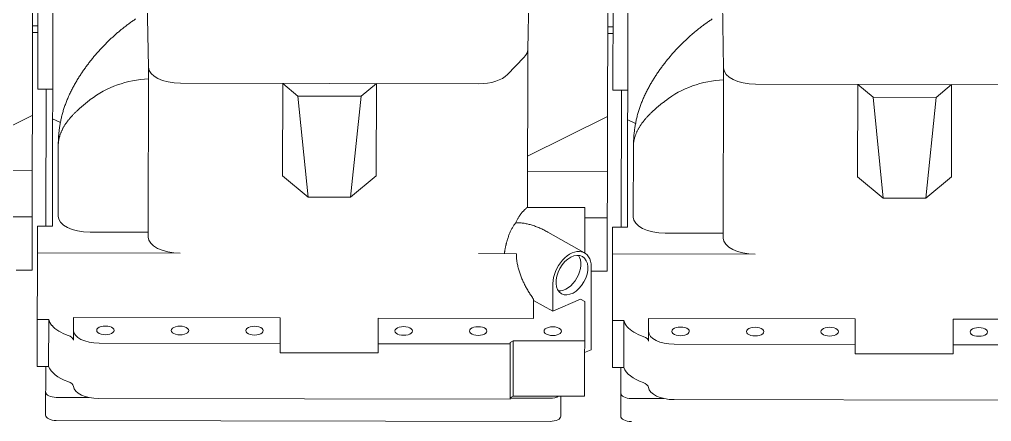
# Model space of a CAD drawing. Extents: x 766778 to 845620, y 133762 to 209800.
# Drawn here: x 785565.8 to 786022.2, y 190782 to 190970.6 of the extents above; entities that cross this region are included whole.
import ezdxf

# ---------------------------------------------------------------- set-up
doc = ezdxf.new("R2010")
doc.units = 0
doc.header["$MEASUREMENT"] = 0
doc.layers.get('0').update_dxf_attribs({"color": 1, "linetype": 'CONTINUOUS'})
doc.layers.add('LA-4748_SHOWN', color=2, linetype='CONTINUOUS', lineweight=53)

# ---------------------------------------------------------------- blocks, each defined once
blk = doc.blocks.new('ENGINE')
at = {"layer": 'LA-4748_SHOWN', "color": 252, "lineweight": 5}
for p, q in [((944525.1, 205632.3), (944525.77, 205759.53)), ((944531.77, 205568.07), (944532.75, 205755.24)), ((944795.1, 205630.88), (944795.77, 205758.11)), ((944801.76, 205566.65), (944802.75, 205753.82)), ((944522.16, 205547.48), (944523.21, 205748.04)), ((944792.15, 205546.06), (944793.21, 205746.62)), ((944755.2, 205650.23), (944755.99, 205681.14)), ((944577.16, 205642.43), (944576.7, 205673.35)), ((944847.15, 205641.01), (944846.69, 205671.93)), ((944569.72, 205664.12), (944569.36, 205663.87)), ((944570.08, 205664.37), (944569.72, 205664.12)), ((944570.44, 205664.62), (944570.08, 205664.37)), ((944570.8, 205664.86), (944570.44, 205664.62)), ((944571.17, 205665.11), (944570.8, 205664.86)), ((944841.9, 205664.17), (944841.53, 205663.93)), ((944525.26, 205662.04), (944522.76, 205662.05)), ((944563.75, 205659.59), (944563.41, 205659.31)), ((944564.1, 205659.87), (944563.75, 205659.59)), ((944564.44, 205660.15), (944564.1, 205659.87)), ((944564.78, 205660.43), (944564.44, 205660.15)), ((944565.13, 205660.71), (944564.78, 205660.43)), ((944565.48, 205660.98), (944565.13, 205660.71)), ((944565.82, 205661.25), (944565.48, 205660.98)), ((944566.17, 205661.52), (944565.82, 205661.25)), ((944566.52, 205661.79), (944566.17, 205661.52)), ((944566.87, 205662.06), (944566.52, 205661.79)), ((944567.22, 205662.32), (944566.87, 205662.06)), ((944567.58, 205662.58), (944567.22, 205662.32)), ((944567.93, 205662.84), (944567.58, 205662.58)), ((944568.29, 205663.1), (944567.93, 205662.84)), ((944568.64, 205663.36), (944568.29, 205663.1)), ((944569, 205663.62), (944568.64, 205663.36)), ((944569.36, 205663.87), (944569, 205663.62)), ((944795.26, 205660.62), (944792.76, 205660.63)), ((944835.47, 205659.56), (944835.13, 205659.29)), ((944835.82, 205659.83), (944835.47, 205659.56)), ((944836.17, 205660.1), (944835.82, 205659.83)), ((944836.52, 205660.37), (944836.17, 205660.1)), ((944836.87, 205660.64), (944836.52, 205660.37)), ((944837.22, 205660.9), (944836.87, 205660.64)), ((944837.57, 205661.16), (944837.22, 205660.9)), ((944837.93, 205661.42), (944837.57, 205661.16)), ((944838.28, 205661.68), (944837.93, 205661.42)), ((944838.64, 205661.94), (944838.28, 205661.68)), ((944839, 205662.2), (944838.64, 205661.94)), ((944839.35, 205662.45), (944839, 205662.2)), ((944839.71, 205662.7), (944839.35, 205662.45)), ((944840.08, 205662.95), (944839.71, 205662.7)), ((944840.44, 205663.2), (944840.08, 205662.95)), ((944840.8, 205663.44), (944840.44, 205663.2)), ((944841.16, 205663.69), (944840.8, 205663.44)), ((944841.53, 205663.93), (944841.16, 205663.69)), ((944525.24, 205658.99), (944522.74, 205659)), ((944558.42, 205654.84), (944558.1, 205654.53)), ((944558.75, 205655.16), (944558.42, 205654.84)), ((944559.08, 205655.46), (944558.75, 205655.16)), ((944559.4, 205655.77), (944559.08, 205655.46)), ((944559.73, 205656.08), (944559.4, 205655.77)), ((944560.06, 205656.38), (944559.73, 205656.08)), ((944560.39, 205656.68), (944560.06, 205656.38)), ((944560.72, 205656.98), (944560.39, 205656.68)), ((944561.05, 205657.28), (944560.72, 205656.98)), ((944561.39, 205657.57), (944561.05, 205657.28)), ((944561.72, 205657.87), (944561.39, 205657.57)), ((944562.06, 205658.16), (944561.72, 205657.87)), ((944562.4, 205658.45), (944562.06, 205658.16)), ((944562.73, 205658.74), (944562.4, 205658.45)), ((944563.07, 205659.03), (944562.73, 205658.74)), ((944563.41, 205659.31), (944563.07, 205659.03)), ((944795.24, 205657.57), (944792.74, 205657.58)), ((944830.06, 205654.96), (944829.73, 205654.66)), ((944830.39, 205655.26), (944830.06, 205654.96)), ((944830.72, 205655.56), (944830.39, 205655.26)), ((944831.05, 205655.86), (944830.72, 205655.56)), ((944831.38, 205656.15), (944831.05, 205655.86)), ((944831.72, 205656.45), (944831.38, 205656.15)), ((944832.05, 205656.74), (944831.72, 205656.45)), ((944832.39, 205657.03), (944832.05, 205656.74)), ((944832.73, 205657.32), (944832.39, 205657.03)), ((944833.07, 205657.61), (944832.73, 205657.32)), ((944833.41, 205657.89), (944833.07, 205657.61)), ((944833.75, 205658.17), (944833.41, 205657.89)), ((944834.09, 205658.45), (944833.75, 205658.17)), ((944834.44, 205658.73), (944834.09, 205658.45)), ((944834.78, 205659.01), (944834.44, 205658.73)), ((944835.13, 205659.29), (944834.78, 205659.01)), ((944553.99, 205650.29), (944553.69, 205649.95)), ((944554.3, 205650.63), (944553.99, 205650.29)), ((944554.61, 205650.97), (944554.3, 205650.63)), ((944554.93, 205651.3), (944554.61, 205650.97)), ((944555.24, 205651.63), (944554.93, 205651.3)), ((944555.55, 205651.96), (944555.24, 205651.63)), ((944555.87, 205652.29), (944555.55, 205651.96)), ((944556.18, 205652.62), (944555.87, 205652.29)), ((944556.5, 205652.94), (944556.18, 205652.62)), ((944556.82, 205653.26), (944556.5, 205652.94)), ((944557.14, 205653.58), (944556.82, 205653.26)), ((944557.46, 205653.9), (944557.14, 205653.58)), ((944557.78, 205654.22), (944557.46, 205653.9)), ((944558.1, 205654.53), (944557.78, 205654.22)), ((944754.81, 205576.07), (944755.2, 205650.27)), ((944825.55, 205650.54), (944825.23, 205650.21)), ((944825.86, 205650.87), (944825.55, 205650.54)), ((944826.18, 205651.2), (944825.86, 205650.87)), ((944826.5, 205651.52), (944826.18, 205651.2)), ((944826.81, 205651.84), (944826.5, 205651.52)), ((944827.13, 205652.16), (944826.81, 205651.84)), ((944827.45, 205652.48), (944827.13, 205652.16)), ((944827.77, 205652.8), (944827.45, 205652.48)), ((944828.1, 205653.11), (944827.77, 205652.8)), ((944828.42, 205653.42), (944828.1, 205653.11)), ((944828.75, 205653.74), (944828.42, 205653.42)), ((944829.07, 205654.04), (944828.75, 205653.74)), ((944829.4, 205654.35), (944829.07, 205654.04)), ((944829.73, 205654.66), (944829.4, 205654.35)), ((944550.09, 205645.71), (944549.8, 205645.34)), ((944550.38, 205646.08), (944550.09, 205645.71)), ((944550.67, 205646.44), (944550.38, 205646.08)), ((944550.97, 205646.8), (944550.67, 205646.44)), ((944551.27, 205647.16), (944550.97, 205646.8)), ((944551.57, 205647.52), (944551.27, 205647.16)), ((944551.86, 205647.87), (944551.57, 205647.52)), ((944552.17, 205648.22), (944551.86, 205647.87)), ((944552.47, 205648.57), (944552.17, 205648.22)), ((944552.77, 205648.92), (944552.47, 205648.57)), ((944553.07, 205649.27), (944552.77, 205648.92)), ((944553.38, 205649.61), (944553.07, 205649.27)), ((944553.69, 205649.95), (944553.38, 205649.61)), ((944753.44, 205646.46), (944745.68, 205638.4)), ((944821.26, 205645.74), (944820.97, 205645.38)), ((944821.56, 205646.1), (944821.26, 205645.74)), ((944821.86, 205646.45), (944821.56, 205646.1)), ((944822.16, 205646.8), (944821.86, 205646.45)), ((944822.46, 205647.15), (944822.16, 205646.8)), ((944822.77, 205647.5), (944822.46, 205647.15)), ((944823.07, 205647.85), (944822.77, 205647.5)), ((944823.38, 205648.19), (944823.07, 205647.85)), ((944823.68, 205648.53), (944823.38, 205648.19)), ((944823.99, 205648.87), (944823.68, 205648.53)), ((944824.3, 205649.21), (944823.99, 205648.87)), ((944824.61, 205649.55), (944824.3, 205649.21)), ((944824.92, 205649.88), (944824.61, 205649.55)), ((944825.23, 205650.21), (944824.92, 205649.88)), ((944546.67, 205641.15), (944546.4, 205640.76)), ((944546.95, 205641.55), (944546.67, 205641.15)), ((944547.23, 205641.94), (944546.95, 205641.55)), ((944547.51, 205642.32), (944547.23, 205641.94)), ((944547.79, 205642.71), (944547.51, 205642.32)), ((944548.07, 205643.09), (944547.79, 205642.71)), ((944548.36, 205643.47), (944548.07, 205643.09)), ((944548.64, 205643.85), (944548.36, 205643.47)), ((944548.93, 205644.23), (944548.64, 205643.85)), ((944549.22, 205644.6), (944548.93, 205644.23)), ((944549.5, 205644.97), (944549.22, 205644.6)), ((944549.8, 205645.34), (944549.5, 205644.97)), ((944577.16, 205642.47), (944576.74, 205562.83)), ((944817.79, 205641.29), (944817.5, 205640.9)), ((944818.07, 205641.67), (944817.79, 205641.29)), ((944818.35, 205642.05), (944818.07, 205641.67)), ((944818.64, 205642.43), (944818.35, 205642.05)), ((944818.92, 205642.81), (944818.64, 205642.43)), ((944819.21, 205643.18), (944818.92, 205642.81)), ((944819.5, 205643.55), (944819.21, 205643.18)), ((944819.79, 205643.92), (944819.5, 205643.55)), ((944820.08, 205644.29), (944819.79, 205643.92)), ((944820.38, 205644.66), (944820.08, 205644.29)), ((944820.67, 205645.02), (944820.38, 205644.66)), ((944820.97, 205645.38), (944820.67, 205645.02)), ((944543.73, 205636.66), (944543.47, 205636.23)), ((944543.99, 205637.08), (944543.73, 205636.66)), ((944544.25, 205637.5), (944543.99, 205637.08)), ((944544.51, 205637.92), (944544.25, 205637.5)), ((944544.78, 205638.33), (944544.51, 205637.92)), ((944545.04, 205638.74), (944544.78, 205638.33)), ((944545.31, 205639.15), (944545.04, 205638.74)), ((944545.58, 205639.56), (944545.31, 205639.15)), ((944545.85, 205639.96), (944545.58, 205639.56)), ((944546.12, 205640.36), (944545.85, 205639.96)), ((944546.4, 205640.76), (944546.12, 205640.36)), ((944814.77, 205636.91), (944814.51, 205636.5)), ((944815.04, 205637.32), (944814.77, 205636.91)), ((944815.31, 205637.73), (944815.04, 205637.32)), ((944815.58, 205638.14), (944815.31, 205637.73)), ((944815.85, 205638.54), (944815.58, 205638.14)), ((944816.12, 205638.94), (944815.85, 205638.54)), ((944816.39, 205639.34), (944816.12, 205638.94)), ((944816.67, 205639.73), (944816.39, 205639.34)), ((944816.95, 205640.13), (944816.67, 205639.73)), ((944817.22, 205640.52), (944816.95, 205640.13)), ((944817.5, 205640.9), (944817.22, 205640.52)), ((944847.15, 205641.05), (944846.73, 205561.41)), ((944525.1, 205632.3), (944532.1, 205632.27)), ((944528.77, 205568.08), (944529.1, 205632.28)), ((944541.24, 205632.25), (944541, 205631.79)), ((944541.48, 205632.71), (944541.24, 205632.25)), ((944541.72, 205633.16), (944541.48, 205632.71)), ((944541.96, 205633.61), (944541.72, 205633.16)), ((944542.21, 205634.06), (944541.96, 205633.61)), ((944542.46, 205634.5), (944542.21, 205634.06)), ((944542.71, 205634.94), (944542.46, 205634.5)), ((944542.96, 205635.37), (944542.71, 205634.94)), ((944543.21, 205635.8), (944542.96, 205635.37)), ((944543.47, 205636.23), (944543.21, 205635.8)), ((944592.12, 205634.93), (944732.12, 205634.19)), ((944640.12, 205634.67), (944639.89, 205591.37)), ((944647.29, 205628.64), (944640.12, 205634.67)), ((944676.88, 205628.48), (944684.12, 205634.44)), ((944684.12, 205634.44), (944683.89, 205591.14)), ((944811.96, 205632.19), (944811.72, 205631.74)), ((944812.21, 205632.63), (944811.96, 205632.19)), ((944812.45, 205633.08), (944812.21, 205632.63)), ((944812.7, 205633.52), (944812.45, 205633.08)), ((944812.96, 205633.95), (944812.7, 205633.52)), ((944813.21, 205634.38), (944812.96, 205633.95)), ((944813.47, 205634.81), (944813.21, 205634.38)), ((944813.72, 205635.24), (944813.47, 205634.81)), ((944813.98, 205635.66), (944813.72, 205635.24)), ((944814.24, 205636.08), (944813.98, 205635.66)), ((944814.51, 205636.5), (944814.24, 205636.08)), ((944862.11, 205633.51), (945002.11, 205632.77)), ((944910.11, 205633.25), (944909.89, 205589.95)), ((944917.28, 205627.22), (944910.11, 205633.25)), ((944946.88, 205627.06), (944954.11, 205633.02)), ((944954.11, 205633.02), (944953.88, 205589.72)), ((944538.79, 205627.04), (944538.99, 205627.5)), ((944538.99, 205627.5), (944539.19, 205627.96)), ((944539.41, 205628.45), (944539.19, 205627.96)), ((944539.63, 205628.94), (944539.41, 205628.45)), ((944539.85, 205629.43), (944539.63, 205628.94)), ((944540.08, 205629.91), (944539.85, 205629.43)), ((944540.3, 205630.38), (944540.08, 205629.91)), ((944540.53, 205630.86), (944540.3, 205630.38)), ((944540.77, 205631.32), (944540.53, 205630.86)), ((944541, 205631.79), (944540.77, 205631.32)), ((944676.88, 205628.48), (944647.29, 205628.64)), ((944651.84, 205581.31), (944647.29, 205628.64)), ((944671.84, 205581.21), (944676.88, 205628.48)), ((944795.1, 205630.88), (944802.1, 205630.85)), ((944798.76, 205566.66), (944799.1, 205630.86)), ((944809.62, 205627.52), (944809.4, 205627.03)), ((944809.85, 205628.01), (944809.62, 205627.52)), ((944810.07, 205628.49), (944809.85, 205628.01)), ((944810.3, 205628.96), (944810.07, 205628.49)), ((944810.53, 205629.44), (944810.3, 205628.96)), ((944810.76, 205629.9), (944810.53, 205629.44)), ((944811, 205630.37), (944810.76, 205629.9)), ((944811.24, 205630.83), (944811, 205630.37)), ((944811.47, 205631.29), (944811.24, 205630.83)), ((944811.72, 205631.74), (944811.47, 205631.29)), ((944537.25, 205622.78), (944537.4, 205623.26)), ((944537.4, 205623.26), (944537.56, 205623.74)), ((944537.56, 205623.74), (944537.72, 205624.21)), ((944537.72, 205624.21), (944537.89, 205624.69)), ((944537.89, 205624.69), (944538.06, 205625.16)), ((944538.06, 205625.16), (944538.24, 205625.63)), ((944538.24, 205625.63), (944538.42, 205626.1)), ((944538.42, 205626.1), (944538.6, 205626.57)), ((944538.6, 205626.57), (944538.79, 205627.04)), ((944544.44, 205622.97), (944544.16, 205622.71)), ((944544.73, 205623.22), (944544.44, 205622.97)), ((944545.03, 205623.48), (944544.73, 205623.22)), ((944545.32, 205623.74), (944545.03, 205623.48)), ((944545.62, 205624), (944545.32, 205623.74)), ((944545.93, 205624.26), (944545.62, 205624)), ((944546.24, 205624.52), (944545.93, 205624.26)), ((944546.55, 205624.78), (944546.24, 205624.52)), ((944546.86, 205625.04), (944546.55, 205624.78)), ((944547.18, 205625.3), (944546.86, 205625.04)), ((944547.5, 205625.55), (944547.18, 205625.3)), ((944547.82, 205625.81), (944547.5, 205625.55)), ((944548.14, 205626.07), (944547.82, 205625.81)), ((944548.47, 205626.33), (944548.14, 205626.07)), ((944548.79, 205626.58), (944548.47, 205626.33)), ((944549.12, 205626.84), (944548.79, 205626.58)), ((944549.46, 205627.1), (944549.12, 205626.84)), ((944549.79, 205627.35), (944549.46, 205627.1)), ((944807.72, 205622.79), (944807.89, 205623.27)), ((944807.89, 205623.27), (944808.06, 205623.74)), ((944808.06, 205623.74), (944808.23, 205624.21)), ((944808.23, 205624.21), (944808.41, 205624.68)), ((944808.41, 205624.68), (944808.6, 205625.15)), ((944808.6, 205625.15), (944808.79, 205625.62)), ((944808.79, 205625.62), (944808.98, 205626.08)), ((944808.98, 205626.08), (944809.18, 205626.54)), ((944809.4, 205627.03), (944809.18, 205626.54)), ((944816.23, 205623.1), (944815.93, 205622.84)), ((944816.54, 205623.36), (944816.23, 205623.1)), ((944816.86, 205623.62), (944816.54, 205623.36)), ((944817.17, 205623.88), (944816.86, 205623.62)), ((944817.49, 205624.13), (944817.17, 205623.88)), ((944817.81, 205624.39), (944817.49, 205624.13)), ((944818.14, 205624.65), (944817.81, 205624.39)), ((944818.46, 205624.91), (944818.14, 205624.65)), ((944818.79, 205625.16), (944818.46, 205624.91)), ((944819.12, 205625.42), (944818.79, 205625.16)), ((944819.45, 205625.68), (944819.12, 205625.42)), ((944819.79, 205625.93), (944819.45, 205625.68)), ((944946.88, 205627.06), (944917.28, 205627.22)), ((944921.83, 205579.89), (944917.28, 205627.22)), ((944941.83, 205579.78), (944946.88, 205627.06)), ((944522.54, 205620.07), (944484.94, 205601.52)), ((944535.72, 205616.68), (944532.03, 205618.37)), ((944535.97, 205617.91), (944536.08, 205618.4)), ((944536.08, 205618.4), (944536.19, 205618.89)), ((944536.19, 205618.89), (944536.31, 205619.38)), ((944536.31, 205619.38), (944536.43, 205619.87)), ((944536.43, 205619.87), (944536.56, 205620.36)), ((944536.56, 205620.36), (944536.69, 205620.85)), ((944536.69, 205620.85), (944536.82, 205621.33)), ((944536.82, 205621.33), (944536.96, 205621.82)), ((944536.96, 205621.82), (944537.1, 205622.3)), ((944537.1, 205622.3), (944537.25, 205622.78)), ((944539.95, 205618.38), (944539.76, 205618.15)), ((944540.14, 205618.61), (944539.95, 205618.38)), ((944540.34, 205618.83), (944540.14, 205618.61)), ((944540.54, 205619.06), (944540.34, 205618.83)), ((944540.75, 205619.29), (944540.54, 205619.06)), ((944540.95, 205619.53), (944540.75, 205619.29)), ((944541.17, 205619.76), (944540.95, 205619.53)), ((944541.39, 205619.99), (944541.17, 205619.76)), ((944541.61, 205620.23), (944541.39, 205619.99)), ((944541.84, 205620.47), (944541.61, 205620.23)), ((944542.08, 205620.71), (944541.84, 205620.47)), ((944542.32, 205620.95), (944542.08, 205620.71)), ((944542.56, 205621.2), (944542.32, 205620.95)), ((944542.82, 205621.45), (944542.56, 205621.2)), ((944543.07, 205621.7), (944542.82, 205621.45)), ((944543.34, 205621.95), (944543.07, 205621.7)), ((944543.61, 205622.2), (944543.34, 205621.95)), ((944543.88, 205622.45), (944543.61, 205622.2)), ((944544.16, 205622.71), (944543.88, 205622.45)), ((944792.53, 205618.65), (944754.94, 205600.1)), ((944806.31, 205617.96), (944806.43, 205618.45)), ((944806.43, 205618.45), (944806.55, 205618.94)), ((944806.55, 205618.94), (944806.68, 205619.43)), ((944806.68, 205619.43), (944806.82, 205619.91)), ((944806.82, 205619.91), (944806.96, 205620.4)), ((944806.96, 205620.4), (944807.1, 205620.88)), ((944807.1, 205620.88), (944807.25, 205621.36)), ((944807.25, 205621.36), (944807.4, 205621.84)), ((944807.4, 205621.84), (944807.56, 205622.32)), ((944807.56, 205622.32), (944807.72, 205622.79)), ((944811.16, 205618.34), (944810.95, 205618.11)), ((944811.38, 205618.57), (944811.16, 205618.34)), ((944811.61, 205618.81), (944811.38, 205618.57)), ((944811.84, 205619.05), (944811.61, 205618.81)), ((944812.07, 205619.29), (944811.84, 205619.05)), ((944812.31, 205619.53), (944812.07, 205619.29)), ((944812.56, 205619.78), (944812.31, 205619.53)), ((944812.81, 205620.03), (944812.56, 205619.78)), ((944813.07, 205620.28), (944812.81, 205620.03)), ((944813.33, 205620.53), (944813.07, 205620.28)), ((944813.6, 205620.78), (944813.33, 205620.53)), ((944813.88, 205621.03), (944813.6, 205620.78)), ((944814.16, 205621.29), (944813.88, 205621.03)), ((944814.44, 205621.55), (944814.16, 205621.29)), ((944814.73, 205621.8), (944814.44, 205621.55)), ((944815.02, 205622.06), (944814.73, 205621.8)), ((944815.32, 205622.32), (944815.02, 205622.06)), ((944815.62, 205622.58), (944815.32, 205622.32)), ((944815.93, 205622.84), (944815.62, 205622.58)), ((944535.2, 205613.44), (944535.27, 205613.94)), ((944535.27, 205613.94), (944535.34, 205614.44)), ((944535.34, 205614.44), (944535.42, 205614.94)), ((944535.42, 205614.94), (944535.5, 205615.44)), ((944535.5, 205615.44), (944535.58, 205615.93)), ((944535.58, 205615.93), (944535.67, 205616.43)), ((944535.67, 205616.43), (944535.77, 205616.92)), ((944535.77, 205616.92), (944535.87, 205617.42)), ((944535.87, 205617.42), (944535.97, 205617.91)), ((944536.91, 205613.98), (944536.76, 205613.71)), ((944537.06, 205614.24), (944536.91, 205613.98)), ((944537.21, 205614.51), (944537.06, 205614.24)), ((944537.36, 205614.77), (944537.21, 205614.51)), ((944537.52, 205615.03), (944537.36, 205614.77)), ((944537.68, 205615.29), (944537.52, 205615.03)), ((944537.85, 205615.55), (944537.68, 205615.29)), ((944538.01, 205615.8), (944537.85, 205615.55)), ((944538.18, 205616.04), (944538.01, 205615.8)), ((944538.35, 205616.29), (944538.18, 205616.04)), ((944538.52, 205616.53), (944538.35, 205616.29)), ((944538.69, 205616.77), (944538.52, 205616.53)), ((944538.86, 205617), (944538.69, 205616.77)), ((944539.04, 205617.23), (944538.86, 205617)), ((944539.21, 205617.46), (944539.04, 205617.23)), ((944539.39, 205617.69), (944539.21, 205617.46)), ((944539.58, 205617.92), (944539.39, 205617.69)), ((944539.76, 205618.15), (944539.58, 205617.92)), ((944805.72, 205615.26), (944802.03, 205616.95)), ((944805.41, 205613.52), (944805.49, 205614.02)), ((944805.49, 205614.02), (944805.58, 205614.51)), ((944805.58, 205614.51), (944805.67, 205615.01)), ((944805.67, 205615.01), (944805.77, 205615.5)), ((944805.77, 205615.5), (944805.86, 205616)), ((944805.86, 205616), (944805.97, 205616.49)), ((944805.97, 205616.49), (944806.08, 205616.98)), ((944806.08, 205616.98), (944806.19, 205617.47)), ((944806.19, 205617.47), (944806.31, 205617.96)), ((944807.68, 205613.87), (944807.52, 205613.61)), ((944807.84, 205614.13), (944807.68, 205613.87)), ((944808.01, 205614.38), (944807.84, 205614.13)), ((944808.18, 205614.62), (944808.01, 205614.38)), ((944808.34, 205614.87), (944808.18, 205614.62)), ((944808.51, 205615.11), (944808.34, 205614.87)), ((944808.69, 205615.35), (944808.51, 205615.11)), ((944808.86, 205615.58), (944808.69, 205615.35)), ((944809.03, 205615.81), (944808.86, 205615.58)), ((944809.21, 205616.04), (944809.03, 205615.81)), ((944809.39, 205616.27), (944809.21, 205616.04)), ((944809.57, 205616.5), (944809.39, 205616.27)), ((944809.76, 205616.73), (944809.57, 205616.5)), ((944809.95, 205616.96), (944809.76, 205616.73)), ((944810.14, 205617.19), (944809.95, 205616.96)), ((944810.34, 205617.41), (944810.14, 205617.19)), ((944810.54, 205617.64), (944810.34, 205617.41)), ((944810.74, 205617.87), (944810.54, 205617.64)), ((944810.95, 205618.11), (944810.74, 205617.87)), ((944534.77, 205608.92), (944534.8, 205609.43)), ((944534.8, 205609.43), (944534.84, 205609.93)), ((944534.84, 205609.93), (944534.87, 205610.43)), ((944534.87, 205610.43), (944534.92, 205610.94)), ((944534.92, 205610.94), (944534.96, 205611.44)), ((944534.96, 205611.44), (944535.02, 205611.94)), ((944535.02, 205611.94), (944535.07, 205612.44)), ((944535.12, 205609.47), (944535.05, 205609.17)), ((944535.07, 205612.44), (944535.13, 205612.94)), ((944535.2, 205609.76), (944535.12, 205609.47)), ((944535.13, 205612.94), (944535.2, 205613.44)), ((944535.28, 205610.05), (944535.2, 205609.76)), ((944535.36, 205610.34), (944535.28, 205610.05)), ((944535.45, 205610.63), (944535.36, 205610.34)), ((944535.55, 205610.92), (944535.45, 205610.63)), ((944535.65, 205611.2), (944535.55, 205610.92)), ((944535.76, 205611.49), (944535.65, 205611.2)), ((944535.87, 205611.77), (944535.76, 205611.49)), ((944535.98, 205612.05), (944535.87, 205611.77)), ((944536.1, 205612.33), (944535.98, 205612.05)), ((944536.22, 205612.61), (944536.1, 205612.33)), ((944536.35, 205612.89), (944536.22, 205612.61)), ((944536.48, 205613.16), (944536.35, 205612.89)), ((944536.62, 205613.43), (944536.48, 205613.16)), ((944536.76, 205613.71), (944536.62, 205613.43)), ((944804.87, 205609.01), (944804.91, 205609.52)), ((944804.91, 205609.52), (944804.96, 205610.02)), ((944804.96, 205610.02), (944805.01, 205610.52)), ((944805.01, 205610.52), (944805.07, 205611.02)), ((944805.07, 205611.02), (944805.13, 205611.52)), ((944805.13, 205611.52), (944805.19, 205612.02)), ((944805.19, 205612.02), (944805.26, 205612.52)), ((944805.26, 205612.52), (944805.34, 205613.02)), ((944805.34, 205613.02), (944805.41, 205613.52)), ((944805.45, 205609.21), (944805.36, 205608.92)), ((944805.55, 205609.5), (944805.45, 205609.21)), ((944805.65, 205609.78), (944805.55, 205609.5)), ((944805.75, 205610.07), (944805.65, 205609.78)), ((944805.86, 205610.35), (944805.75, 205610.07)), ((944805.98, 205610.63), (944805.86, 205610.35)), ((944806.1, 205610.91), (944805.98, 205610.63)), ((944806.22, 205611.19), (944806.1, 205610.91)), ((944806.35, 205611.47), (944806.22, 205611.19)), ((944806.48, 205611.74), (944806.35, 205611.47)), ((944806.62, 205612.01), (944806.48, 205611.74)), ((944806.76, 205612.29), (944806.62, 205612.01)), ((944806.9, 205612.56), (944806.76, 205612.29)), ((944807.05, 205612.82), (944806.9, 205612.56)), ((944807.2, 205613.09), (944807.05, 205612.82)), ((944807.36, 205613.35), (944807.2, 205613.09)), ((944807.52, 205613.61), (944807.36, 205613.35)), ((944534.5, 205572.8), (944534.68, 205605.89)), ((944534.68, 205606.39), (944534.69, 205606.9)), ((944534.69, 205606.49), (944534.68, 205606.19)), ((944534.68, 205605.89), (944534.68, 205606.39)), ((944534.68, 205606.19), (944534.68, 205605.89)), ((944534.69, 205606.9), (944534.7, 205607.41)), ((944534.71, 205606.79), (944534.69, 205606.49)), ((944534.7, 205607.41), (944534.72, 205607.91)), ((944534.73, 205607.09), (944534.71, 205606.79)), ((944534.72, 205607.91), (944534.74, 205608.42)), ((944534.76, 205607.39), (944534.73, 205607.09)), ((944534.74, 205608.42), (944534.77, 205608.92)), ((944534.8, 205607.69), (944534.76, 205607.39)), ((944534.84, 205607.99), (944534.8, 205607.69)), ((944534.88, 205608.28), (944534.84, 205607.99)), ((944534.93, 205608.58), (944534.88, 205608.28)), ((944534.99, 205608.88), (944534.93, 205608.58)), ((944535.05, 205609.17), (944534.99, 205608.88)), ((944804.67, 205604.47), (944804.68, 205604.97)), ((944804.68, 205604.77), (944804.67, 205604.47)), ((944804.68, 205604.97), (944804.69, 205605.48)), ((944804.69, 205605.07), (944804.68, 205604.77)), ((944804.69, 205605.48), (944804.7, 205605.98)), ((944804.71, 205605.37), (944804.69, 205605.07)), ((944804.7, 205605.98), (944804.72, 205606.49)), ((944804.73, 205605.67), (944804.71, 205605.37)), ((944804.72, 205606.49), (944804.74, 205607)), ((944804.76, 205605.97), (944804.73, 205605.67)), ((944804.74, 205607), (944804.77, 205607.5)), ((944804.79, 205606.27), (944804.76, 205605.97)), ((944804.77, 205607.5), (944804.8, 205608.01)), ((944804.83, 205606.57), (944804.79, 205606.27)), ((944804.8, 205608.01), (944804.83, 205608.51)), ((944804.83, 205608.51), (944804.87, 205609.01)), ((944804.88, 205606.86), (944804.83, 205606.57)), ((944804.93, 205607.16), (944804.88, 205606.86)), ((944804.99, 205607.46), (944804.93, 205607.16)), ((944805.05, 205607.75), (944804.99, 205607.46)), ((944805.12, 205608.04), (944805.05, 205607.75)), ((944805.19, 205608.34), (944805.12, 205608.04)), ((944805.27, 205608.63), (944805.19, 205608.34)), ((944805.36, 205608.92), (944805.27, 205608.63)), ((944804.5, 205571.38), (944804.67, 205604.47)), ((944484.9, 205594.33), (944522.4, 205594.13)), ((944639.89, 205591.37), (944651.84, 205581.31)), ((944683.89, 205591.14), (944671.84, 205581.21)), ((944754.9, 205592.91), (944792.4, 205592.71)), ((944909.89, 205589.95), (944921.83, 205579.89)), ((944953.88, 205589.72), (944941.83, 205579.78)), ((944671.84, 205581.21), (944651.84, 205581.31)), ((944941.83, 205579.78), (944921.83, 205579.89)), ((944751.38, 205572.62), (944751.55, 205572.85)), ((944751.55, 205572.85), (944751.71, 205573.06)), ((944751.71, 205573.06), (944751.88, 205573.28)), ((944751.88, 205573.28), (944752.04, 205573.48)), ((944752.04, 205573.48), (944752.21, 205573.68)), ((944752.21, 205573.68), (944752.38, 205573.87)), ((944752.38, 205573.87), (944752.55, 205574.05)), ((944752.55, 205574.05), (944752.72, 205574.23)), ((944752.72, 205574.23), (944752.89, 205574.4)), ((944752.89, 205574.4), (944753.06, 205574.57)), ((944753.17, 205574.67), (944753.06, 205574.57)), ((944753.28, 205574.78), (944753.17, 205574.67)), ((944753.39, 205574.88), (944753.28, 205574.78)), ((944753.5, 205574.98), (944753.39, 205574.88)), ((944753.6, 205575.08), (944753.5, 205574.98)), ((944753.69, 205575.17), (944753.6, 205575.08)), ((944753.78, 205575.26), (944753.69, 205575.17)), ((944753.87, 205575.34), (944753.78, 205575.26)), ((944753.96, 205575.42), (944753.87, 205575.34)), ((944754.04, 205575.5), (944753.96, 205575.42)), ((944754.12, 205575.58), (944754.04, 205575.5)), ((944754.19, 205575.64), (944754.12, 205575.58)), ((944754.26, 205575.71), (944754.19, 205575.64)), ((944754.32, 205575.77), (944754.26, 205575.71)), ((944754.39, 205575.82), (944754.32, 205575.77)), ((944754.44, 205575.87), (944754.39, 205575.82)), ((944754.5, 205575.92), (944754.44, 205575.87)), ((944754.54, 205575.96), (944754.5, 205575.92)), ((944754.59, 205575.99), (944754.54, 205575.96)), ((944754.63, 205576.02), (944754.59, 205575.99)), ((944754.66, 205576.04), (944754.63, 205576.02)), ((944754.7, 205576.05), (944754.66, 205576.04)), ((944754.72, 205576.06), (944754.7, 205576.05)), ((944754.75, 205576.07), (944754.72, 205576.06)), ((944781.81, 205575.92), (944754.75, 205576.07)), ((944781.7, 205554.64), (944781.81, 205575.92)), ((944522.29, 205572.48), (944511.79, 205572.53)), ((944748.61, 205568.01), (944748.8, 205568.27)), ((944748.8, 205568.27), (944748.99, 205568.53)), ((944748.99, 205568.53), (944749.18, 205568.77)), ((944749.18, 205568.77), (944749.33, 205569.09)), ((944749.18, 205568.77), (944749.61, 205568.82)), ((944749.33, 205569.09), (944749.49, 205569.41)), ((944749.49, 205569.41), (944749.64, 205569.71)), ((944749.61, 205568.82), (944750.04, 205568.86)), ((944749.64, 205569.71), (944749.79, 205570.01)), ((944749.79, 205570.01), (944749.95, 205570.3)), ((944749.95, 205570.3), (944750.1, 205570.59)), ((944750.04, 205568.86), (944750.47, 205568.87)), ((944750.1, 205570.59), (944750.26, 205570.87)), ((944750.26, 205570.87), (944750.42, 205571.14)), ((944750.42, 205571.14), (944750.58, 205571.4)), ((944750.47, 205568.87), (944750.92, 205568.87)), ((944750.58, 205571.4), (944750.74, 205571.66)), ((944750.74, 205571.66), (944750.9, 205571.91)), ((944750.9, 205571.91), (944751.06, 205572.16)), ((944750.92, 205568.87), (944751.36, 205568.86)), ((944751.06, 205572.16), (944751.22, 205572.39)), ((944751.22, 205572.39), (944751.38, 205572.62)), ((944751.36, 205568.86), (944751.82, 205568.83)), ((944751.82, 205568.83), (944752.28, 205568.78)), ((944752.28, 205568.78), (944752.74, 205568.72)), ((944752.74, 205568.72), (944753.21, 205568.65)), ((944753.21, 205568.65), (944753.68, 205568.57)), ((944753.68, 205568.57), (944754.16, 205568.48)), ((944754.16, 205568.48), (944754.63, 205568.38)), ((944754.63, 205568.38), (944755.11, 205568.26)), ((944755.11, 205568.26), (944755.6, 205568.14)), ((944755.6, 205568.14), (944756.08, 205568.01)), ((944792.28, 205571.06), (944781.78, 205571.11)), ((944524.42, 205502.31), (944524.77, 205568.11)), ((944524.77, 205568.11), (944531.77, 205568.07)), ((944549.46, 205565.23), (944576.75, 205565.08)), ((944746.25, 205563.53), (944746.4, 205563.9)), ((944746.4, 205563.9), (944746.55, 205564.26)), ((944746.55, 205564.26), (944746.71, 205564.62)), ((944746.71, 205564.62), (944746.87, 205564.96)), ((944746.87, 205564.96), (944747.03, 205565.3)), ((944747.03, 205565.3), (944747.2, 205565.63)), ((944747.2, 205565.63), (944747.36, 205565.95)), ((944747.36, 205565.95), (944747.53, 205566.27)), ((944747.53, 205566.27), (944747.7, 205566.58)), ((944747.7, 205566.58), (944747.88, 205566.88)), ((944747.88, 205566.88), (944748.06, 205567.18)), ((944748.06, 205567.18), (944748.24, 205567.46)), ((944748.24, 205567.46), (944748.42, 205567.74)), ((944748.42, 205567.74), (944748.61, 205568.01)), ((944756.08, 205568.01), (944756.57, 205567.86)), ((944756.57, 205567.86), (944757.06, 205567.71)), ((944757.06, 205567.71), (944757.56, 205567.55)), ((944757.56, 205567.55), (944758.05, 205567.38)), ((944758.05, 205567.38), (944758.55, 205567.2)), ((944758.55, 205567.2), (944759.05, 205567.01)), ((944759.05, 205567.01), (944759.55, 205566.82)), ((944759.55, 205566.82), (944760.06, 205566.61)), ((944760.06, 205566.61), (944760.56, 205566.4)), ((944760.56, 205566.4), (944761.06, 205566.18)), ((944761.06, 205566.18), (944761.55, 205565.96)), ((944761.55, 205565.96), (944762.04, 205565.72)), ((944762.04, 205565.72), (944762.53, 205565.49)), ((944762.53, 205565.49), (944763, 205565.25)), ((944763, 205565.25), (944763.47, 205565)), ((944763.47, 205565), (944763.92, 205564.76)), ((944763.92, 205564.76), (944764.36, 205564.51)), ((944781.58, 205554.71), (944764.33, 205564.52)), ((944794.42, 205500.88), (944794.76, 205566.69)), ((944794.76, 205566.69), (944801.76, 205566.65)), ((944819.46, 205563.81), (944846.75, 205563.66)), ((944744.84, 205559.16), (944744.77, 205558.9)), ((944744.91, 205559.42), (944744.84, 205559.16)), ((944744.98, 205559.68), (944744.91, 205559.42)), ((944745.05, 205559.94), (944744.98, 205559.68)), ((944745.13, 205560.2), (944745.05, 205559.94)), ((944745.2, 205560.46), (944745.13, 205560.2)), ((944745.28, 205560.72), (944745.2, 205560.46)), ((944745.28, 205560.72), (944745.4, 205561.15)), ((944745.4, 205561.15), (944745.54, 205561.57)), ((944745.54, 205561.57), (944745.67, 205561.98)), ((944745.67, 205561.98), (944745.81, 205562.38)), ((944745.81, 205562.38), (944745.95, 205562.77)), ((944745.95, 205562.77), (944746.1, 205563.16)), ((944746.1, 205563.16), (944746.25, 205563.53)), ((944591.7, 205555.25), (944524.7, 205555.61)), ((944749.54, 205554.42), (944731.7, 205554.52)), ((944743.99, 205554.71), (944743.97, 205554.45)), ((944744.02, 205554.97), (944743.99, 205554.71)), ((944744.05, 205555.23), (944744.02, 205554.97)), ((944744.08, 205555.49), (944744.05, 205555.23)), ((944744.11, 205555.75), (944744.08, 205555.49)), ((944744.15, 205556.01), (944744.11, 205555.75)), ((944744.2, 205556.28), (944744.15, 205556.01)), ((944744.24, 205556.54), (944744.2, 205556.28)), ((944744.29, 205556.8), (944744.24, 205556.54)), ((944744.34, 205557.06), (944744.29, 205556.8)), ((944744.4, 205557.33), (944744.34, 205557.06)), ((944744.45, 205557.59), (944744.4, 205557.33)), ((944744.51, 205557.85), (944744.45, 205557.59)), ((944744.57, 205558.11), (944744.51, 205557.85)), ((944744.64, 205558.37), (944744.57, 205558.11)), ((944744.7, 205558.64), (944744.64, 205558.37)), ((944744.77, 205558.9), (944744.7, 205558.64)), ((944781.7, 205554.92), (944781.2, 205554.93)), ((944861.69, 205553.83), (944794.7, 205554.19)), ((944522.16, 205547.48), (944514.63, 205547.52)), ((944749.97, 205549.84), (944750.06, 205549.34)), ((944750.06, 205549.34), (944750.16, 205548.84)), ((944750.16, 205548.84), (944750.28, 205548.35)), ((944750.28, 205548.35), (944750.39, 205547.86)), ((944750.39, 205547.86), (944750.52, 205547.37)), ((944750.52, 205547.37), (944750.65, 205546.89)), ((944750.65, 205546.89), (944750.79, 205546.41)), ((944750.79, 205546.41), (944750.94, 205545.93)), ((944750.94, 205545.93), (944751.09, 205545.45)), ((944751.09, 205545.45), (944751.25, 205544.98)), ((944784.64, 205548.22), (944784.43, 205509.25)), ((944792.15, 205546.06), (944784.63, 205546.1)), ((944751.25, 205544.98), (944751.41, 205544.51)), ((944751.41, 205544.51), (944751.58, 205544.04)), ((944751.58, 205544.04), (944751.76, 205543.57)), ((944751.76, 205543.57), (944751.95, 205543.11)), ((944751.95, 205543.11), (944752.13, 205542.65)), ((944752.13, 205542.65), (944752.33, 205542.19)), ((944752.33, 205542.19), (944752.53, 205541.73)), ((944752.53, 205541.73), (944752.74, 205541.28)), ((944752.74, 205541.28), (944752.95, 205540.83)), ((944752.95, 205540.83), (944753.16, 205540.38)), ((944753.16, 205540.38), (944753.38, 205539.93)), ((944753.38, 205539.93), (944753.61, 205539.48)), ((944753.61, 205539.48), (944753.84, 205539.04)), ((944753.84, 205539.04), (944754.07, 205538.6)), ((944754.07, 205538.6), (944754.31, 205538.16)), ((944754.31, 205538.16), (944754.56, 205537.72)), ((944754.56, 205537.72), (944754.81, 205537.29)), ((944754.81, 205537.29), (944755.07, 205536.85)), ((944755.07, 205536.85), (944755.33, 205536.42)), ((944755.33, 205536.42), (944755.59, 205535.99)), ((944766.59, 205527.35), (944766.66, 205540.34)), ((944755.59, 205535.99), (944755.86, 205535.56)), ((944755.86, 205535.56), (944756.14, 205535.14)), ((944756.14, 205535.14), (944756.42, 205534.71)), ((944756.42, 205534.71), (944756.7, 205534.29)), ((944756.7, 205534.29), (944756.99, 205533.87)), ((944756.99, 205533.87), (944757.28, 205533.45)), ((944757.28, 205533.45), (944757.58, 205533.04)), ((944757.54, 205524.06), (944757.58, 205533.04)), ((944757.58, 205532.48), (944766.59, 205527.35)), ((944766.59, 205527.35), (944779.59, 205533.04)), ((944781.58, 205531.91), (944779.59, 205533.04)), ((944781.34, 205487.43), (944781.58, 205531.91)), ((944529.9, 205524.36), (944524.54, 205524.39)), ((944529.9, 205524.36), (944529.79, 205502.28)), ((944529.94, 205524.22), (944529.9, 205524.36)), ((944529.98, 205524.08), (944529.94, 205524.22)), ((944530.03, 205523.94), (944529.98, 205524.08)), ((944530.07, 205523.8), (944530.03, 205523.94)), ((944530.12, 205523.67), (944530.07, 205523.8)), ((944530.17, 205523.53), (944530.12, 205523.67)), ((944530.22, 205523.4), (944530.17, 205523.53)), ((944530.28, 205523.27), (944530.22, 205523.4)), ((944530.33, 205523.14), (944530.28, 205523.27)), ((944530.39, 205523.01), (944530.33, 205523.14)), ((944530.45, 205522.89), (944530.39, 205523.01)), ((944530.52, 205522.77), (944530.45, 205522.89)), ((944530.58, 205522.64), (944530.52, 205522.77)), ((944530.65, 205522.52), (944530.58, 205522.64)), ((944530.72, 205522.41), (944530.65, 205522.52)), ((944541.49, 205514.87), (944541.54, 205525.2)), ((944638.54, 205524.69), (944541.54, 205525.2)), ((944638.45, 205508.36), (944638.54, 205524.69)), ((944684.45, 205508.11), (944684.54, 205524.44)), ((944757.54, 205524.06), (944684.54, 205524.44)), ((944799.9, 205522.94), (944794.53, 205522.97)), ((944799.9, 205522.94), (944799.78, 205500.86)), ((944799.94, 205522.8), (944799.9, 205522.94)), ((944799.98, 205522.66), (944799.94, 205522.8)), ((944800.02, 205522.52), (944799.98, 205522.66)), ((944800.07, 205522.38), (944800.02, 205522.52)), ((944811.48, 205513.45), (944811.54, 205523.78)), ((944908.53, 205523.27), (944811.54, 205523.78)), ((944908.45, 205506.94), (944908.53, 205523.27)), ((944954.45, 205506.69), (944954.53, 205523.02)), ((945027.53, 205522.64), (944954.53, 205523.02)), ((944530.79, 205522.29), (944530.72, 205522.41)), ((944530.87, 205522.17), (944530.79, 205522.29)), ((944530.94, 205522.06), (944530.87, 205522.17)), ((944531.02, 205521.95), (944530.94, 205522.06)), ((944531.1, 205521.84), (944531.02, 205521.95)), ((944531.18, 205521.73), (944531.1, 205521.84)), ((944531.27, 205521.63), (944531.18, 205521.73)), ((944531.36, 205521.52), (944531.27, 205521.63)), ((944531.44, 205521.42), (944531.36, 205521.52)), ((944800.12, 205522.25), (944800.07, 205522.38)), ((944800.17, 205522.11), (944800.12, 205522.25)), ((944800.22, 205521.98), (944800.17, 205522.11)), ((944800.27, 205521.85), (944800.22, 205521.98)), ((944800.33, 205521.72), (944800.27, 205521.85)), ((944800.39, 205521.59), (944800.33, 205521.72)), ((944800.45, 205521.47), (944800.39, 205521.59)), ((944800.51, 205521.35), (944800.45, 205521.47)), ((944800.58, 205521.22), (944800.51, 205521.35)), ((944800.65, 205521.1), (944800.58, 205521.22)), ((944800.72, 205520.99), (944800.65, 205521.1)), ((944800.79, 205520.87), (944800.72, 205520.99)), ((944800.86, 205520.75), (944800.79, 205520.87)), ((944800.94, 205520.64), (944800.86, 205520.75)), ((944801.02, 205520.53), (944800.94, 205520.64)), ((944801.1, 205520.42), (944801.02, 205520.53)), ((944801.18, 205520.31), (944801.1, 205520.42)), ((944801.26, 205520.21), (944801.18, 205520.31)), ((944801.35, 205520.1), (944801.26, 205520.21)), ((944801.44, 205520), (944801.35, 205520.1)), ((944746.48, 205512.84), (944747.98, 205513.58)), ((944747.98, 205513.58), (944747.84, 205487.6)), ((944747.98, 205513.58), (944781.48, 205513.41)), ((944553.48, 205513.13), (944638.48, 205512.69)), ((944684.47, 205512.44), (944746.47, 205512.12)), ((944746.34, 205486.14), (944746.48, 205512.84)), ((944784.43, 205509.25), (944781.45, 205507.94)), ((944823.47, 205511.71), (944908.47, 205511.27)), ((944954.47, 205511.02), (945016.47, 205510.7)), ((944638.45, 205508.36), (944684.45, 205508.11)), ((944908.45, 205506.94), (944954.45, 205506.69)), ((944524.42, 205502.31), (944529.79, 205502.28)), ((944528.3, 205479.46), (944528.42, 205502.28)), ((944794.42, 205500.88), (944799.78, 205500.86)), ((944798.3, 205478.04), (944798.42, 205500.86)), ((944548.55, 205487.68), (944533.34, 205487.76)), ((944553.34, 205487.15), (944746.34, 205486.14)), ((944746.34, 205486.86), (944747.84, 205487.6)), ((944765.21, 205486.54), (944746.34, 205486.64)), ((944781.34, 205487.43), (944747.84, 205487.6)), ((944770.16, 205478.19), (944770.21, 205487.49)), ((944818.54, 205486.26), (944803.34, 205486.34)), ((944823.34, 205485.73), (945016.33, 205484.72)), ((944765.15, 205475.71), (944533.29, 205476.93))]:
    blk.add_line(p, q, dxfattribs=at)
for centre, major_axis, ratio, start_param, end_param in [((944737.2, 205650.41), (18, -0.09), 0.5, 5.839297, 6.273107), ((944592.16, 205642.43), (-15, 0.08), 0.5, 0.010078, 1.570796), ((944579.64, 205598.15), (-45, 0.24), 0.866025, 4.772719, 5.442117), ((944732.16, 205641.69), (15, -0.08), 0.5, 4.712389, 5.839297), ((944732.16, 205641.69), (-15, 0.08), 0.5, 1.570796, 2.697705), ((944862.15, 205641.01), (-15, 0.08), 0.5, 0.010078, 1.570796), ((944849.63, 205596.73), (-45, 0.24), 0.866025, 4.772719, 5.442117), ((944549.5, 205572.73), (-15, 0.08), 0.5, 0, 1.570796), ((944819.5, 205571.31), (-15, 0.08), 0.5, 0, 1.570796), ((944591.74, 205562.75), (-15, 0.08), 0.5, 0, 1.570796), ((944861.73, 205561.33), (-15, 0.08), 0.5, 0, 1.570796), ((944762.07, 205547.3), (7.59, -17.32), 0.575531, 4.055121, 4.322729), ((944775.65, 205544.28), (5.94, 10.43), 0.64712, 5.427676, 8.569269), ((944772.31, 205546.15), (-4.95, -8.69), 0.64712, 0.298965, 2.842628), ((944551.54, 205525.81), (-22, 0.12), 0.5, 0.421458, 0.963754), ((944553.51, 205519.13), (-12, 0.06), 0.5, 0, 1.570796), ((944556.51, 205519.12), (-4.1, 0.02), 0.5, 4.712389, 7.853982), ((944556.51, 205519.12), (4.1, -0.02), 0.5, 4.712389, 7.853982), ((944591.51, 205518.93), (-4.1, 0.02), 0.5, 4.712389, 7.853982), ((944591.51, 205518.93), (4.1, -0.02), 0.5, 4.712389, 7.853982), ((944626.51, 205518.75), (-4.1, 0.02), 0.5, 4.712389, 7.853982), ((944626.51, 205518.75), (4.1, -0.02), 0.5, 4.712389, 7.853982), ((944696.51, 205518.38), (-4.1, 0.02), 0.5, 4.712389, 7.853982), ((944696.51, 205518.38), (4.1, -0.02), 0.5, 4.712389, 7.853982), ((944731.51, 205518.2), (-4.1, 0.02), 0.5, 4.712389, 7.853982), ((944731.51, 205518.2), (4.1, -0.02), 0.5, 4.712389, 7.853982), ((944766.51, 205518.01), (-4.1, 0.02), 0.5, 4.712389, 7.853982), ((944766.51, 205518.01), (4.1, -0.02), 0.5, 4.712389, 7.853982), ((944821.54, 205524.39), (-22, 0.12), 0.5, 0.421458, 0.963754), ((944826.5, 205517.7), (-4.1, 0.02), 0.5, 4.712389, 7.853982), ((944826.5, 205517.7), (4.1, -0.02), 0.5, 4.712389, 7.853982), ((944861.5, 205517.51), (-4.1, 0.02), 0.5, 4.712389, 7.853982), ((944861.5, 205517.51), (4.1, -0.02), 0.5, 4.712389, 7.853982), ((944896.5, 205517.33), (-4.1, 0.02), 0.5, 4.712389, 7.853982), ((944896.5, 205517.33), (4.1, -0.02), 0.5, 4.712389, 7.853982), ((944966.5, 205516.96), (-4.1, 0.02), 0.5, 4.712389, 7.853982), ((944966.5, 205516.96), (4.1, -0.02), 0.5, 4.712389, 7.853982), ((944535.51, 205514.4), (6, -0.03), 0.5, 0.055444, 0.963754), ((944553.49, 205514.8), (-12, 0.06), 0.5, 0, 0.055444), ((944805.51, 205512.98), (6, -0.03), 0.5, 0.055444, 0.963754), ((944823.48, 205513.38), (-12, 0.06), 0.5, 0, 0.055444), ((944823.5, 205517.71), (-12, 0.06), 0.5, 0, 1.570796), ((944551.43, 205504.16), (-22, 0.12), 0.5, 0.182835, 0.963754), ((944821.43, 205502.74), (-22, 0.12), 0.5, 0.182835, 0.963754), ((944535.4, 205492.75), (6, -0.03), 0.5, 0.055444, 0.963754), ((944553.37, 205493.15), (-12, 0.06), 0.5, 0.055444, 1.570796), ((944805.39, 205491.33), (6, -0.03), 0.5, 0.055444, 0.963754), ((944823.37, 205491.73), (-12, 0.06), 0.5, 0.055444, 1.570796), ((944533.36, 205490.26), (-5, 0.03), 0.5, 0, 1.570796), ((944765.22, 205489.04), (-5, 0.03), 0.5, 1.570796, 2.484522), ((944803.35, 205488.84), (-5, 0.03), 0.5, 0, 1.570796), ((944533.3, 205479.43), (-5, 0.03), 0.5, 0, 1.570796), ((944765.16, 205478.21), (5, -0.03), 0.5, 4.712389, 6.283185), ((944803.3, 205478.01), (-5, 0.03), 0.5, 0, 1.570796)]:
    blk.add_ellipse(centre, major_axis=major_axis, ratio=ratio, start_param=start_param, end_param=end_param, dxfattribs=at)
blk.add_ellipse((944775.62, 205544.27), major_axis=(4.95, 8.69), ratio=0.64712, dxfattribs=at)

msp = doc.modelspace()

# ---------------------------------------------------------------- block references
at = {"color": 7, "linetype": 'Continuous', "rotation": 0.1984573570547499}
msp.add_blockref('ENGINE', (-158232.80366, -17964.77499), dxfattribs=at)

doc.saveas('drawing.dxf')
